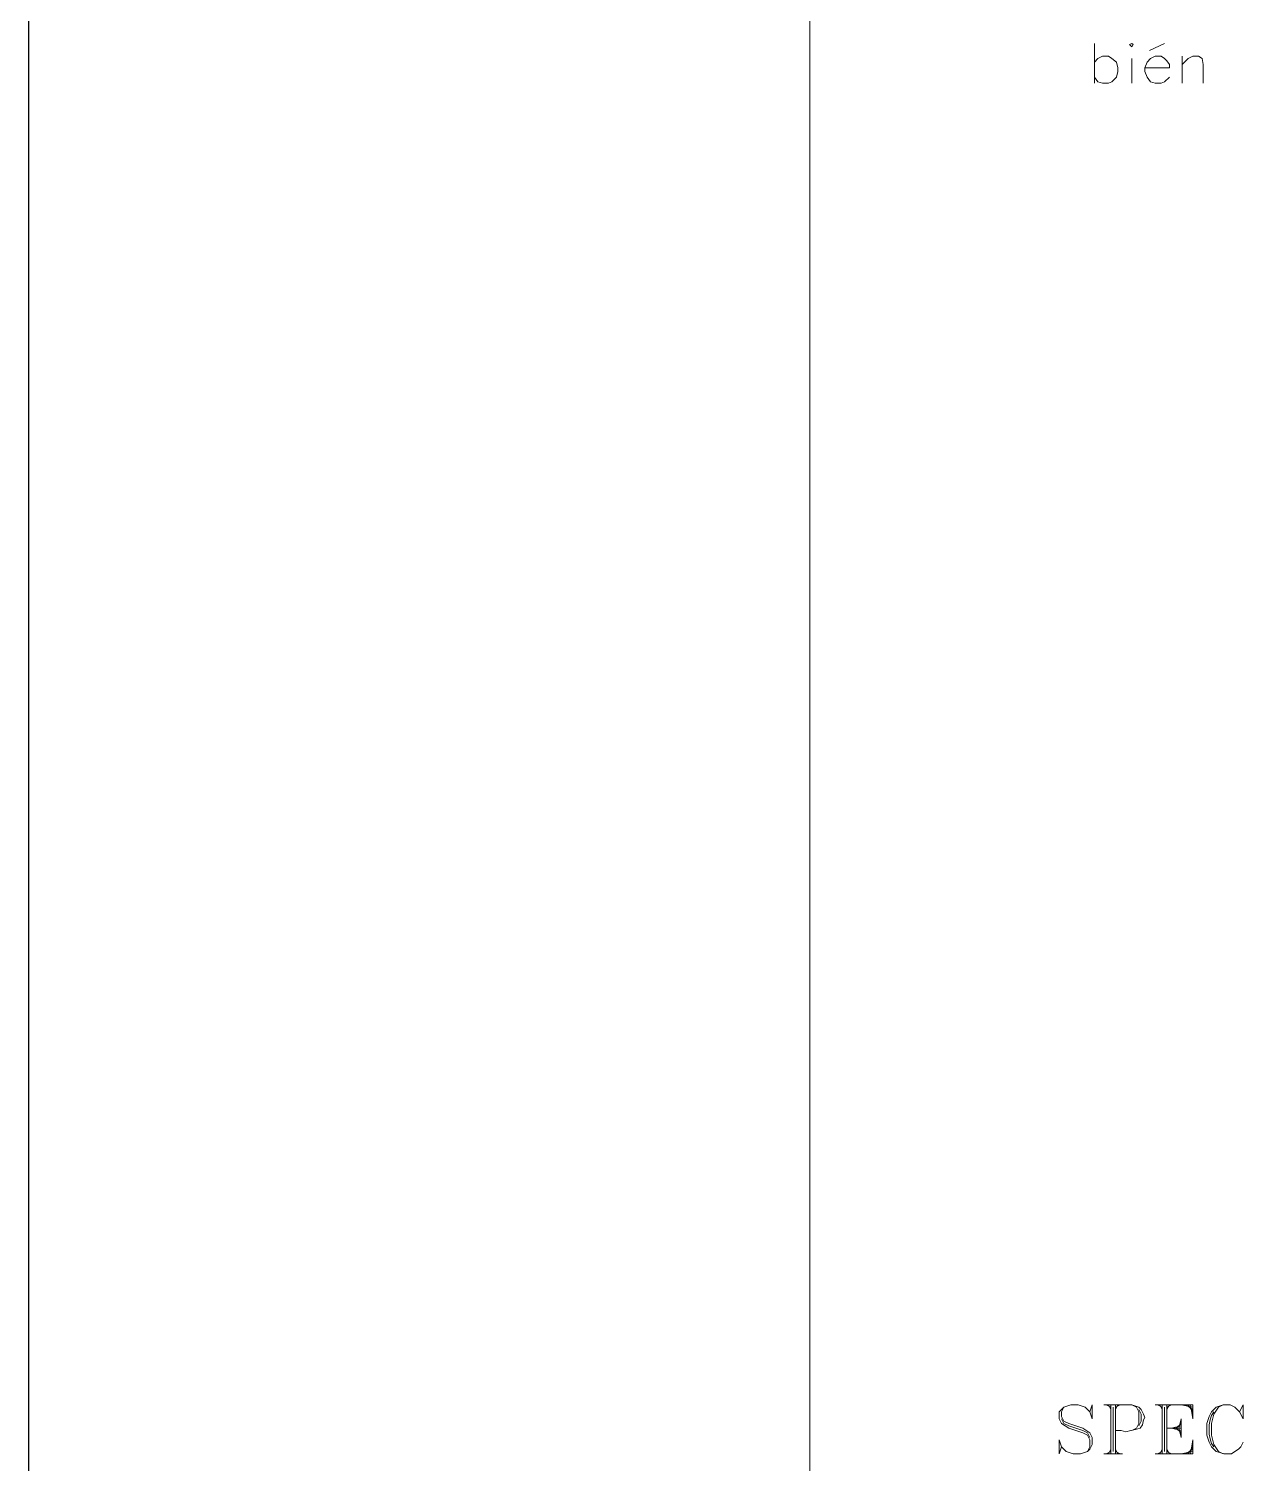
# Model space of a CAD drawing. Extents: x 604418 to 606014, y 1310869 to 1312555.
# Drawn here: x 605408.21 to 605427.4, y 1311143.32 to 1311165.89 of the extents above; entities that cross this region are included whole.
import ezdxf

# ---------------------------------------------------------------- set-up
doc = ezdxf.new("R2010")
doc.units = 0
doc.header["$MEASUREMENT"] = 0
doc.layers.get('0').update_dxf_attribs({"color": 10})

msp = doc.modelspace()

# ---------------------------------------------------------------- linework, layer by layer
at = {"ltscale": 0.25}
msp.add_lwpolyline([(606013.759, 1310913.533), (605408.211, 1310911.04), (605408.211, 1311284.99), (606013.759, 1311287.483)], close=True, dxfattribs=at)
at = {"color": 7, "lineweight": 13}
msp.add_lwpolyline([(605420.505, 1311106.841), (605480.689, 1311106.841), (605480.689, 1311184.727), (605420.505, 1311184.727)], close=True, dxfattribs=at)
for points in [[(605424.981, 1311165.661), (605424.981, 1311165.035)], [(605425.533, 1311165.643), (605425.57, 1311165.606), (605425.589, 1311165.643), (605425.57, 1311165.661), (605425.533, 1311165.643)], [(605425.846, 1311165.551), (605426.086, 1311165.661)], [(605424.981, 1311165.367), (605425.036, 1311165.422), (605425.11, 1311165.459), (605425.202, 1311165.459), (605425.257, 1311165.422), (605425.331, 1311165.367), (605425.349, 1311165.275), (605425.349, 1311165.219), (605425.331, 1311165.127), (605425.257, 1311165.054), (605425.202, 1311165.035), (605425.11, 1311165.035), (605425.036, 1311165.054), (605424.981, 1311165.127)], [(605425.57, 1311165.422), (605425.57, 1311165.035)], [(605425.773, 1311165.275), (605426.16, 1311165.275), (605426.16, 1311165.33), (605426.123, 1311165.385), (605426.086, 1311165.422), (605426.031, 1311165.459), (605425.939, 1311165.459), (605425.865, 1311165.422), (605425.81, 1311165.367), (605425.773, 1311165.275), (605425.773, 1311165.219), (605425.81, 1311165.127), (605425.865, 1311165.054), (605425.939, 1311165.035), (605426.031, 1311165.035), (605426.086, 1311165.054), (605426.16, 1311165.127)], [(605426.362, 1311165.459), (605426.362, 1311165.035)], [(605426.362, 1311165.33), (605426.454, 1311165.422), (605426.528, 1311165.459), (605426.62, 1311165.459), (605426.675, 1311165.422), (605426.694, 1311165.33), (605426.694, 1311165.035)], [(605424.907, 1311144.131), (605424.944, 1311144.241), (605424.944, 1311144.02), (605424.907, 1311144.131), (605424.833, 1311144.204), (605424.723, 1311144.241), (605424.612, 1311144.241), (605424.502, 1311144.204), (605424.428, 1311144.131), (605424.428, 1311144.02), (605424.465, 1311143.946), (605424.576, 1311143.873), (605424.797, 1311143.799), (605424.87, 1311143.762), (605424.907, 1311143.689), (605424.907, 1311143.578), (605424.87, 1311143.504)], [(605424.502, 1311144.204), (605424.465, 1311144.131), (605424.465, 1311144.057), (605424.502, 1311143.983), (605424.576, 1311143.946), (605424.797, 1311143.873), (605424.907, 1311143.799), (605424.944, 1311143.725), (605424.944, 1311143.615), (605424.907, 1311143.541), (605424.87, 1311143.504), (605424.76, 1311143.468), (605424.649, 1311143.468), (605424.539, 1311143.504), (605424.465, 1311143.578), (605424.428, 1311143.689), (605424.428, 1311143.468), (605424.465, 1311143.578)], [(605425.128, 1311144.241), (605425.57, 1311144.241), (605425.681, 1311144.204), (605425.717, 1311144.167), (605425.754, 1311144.094), (605425.773, 1311144.039), (605425.754, 1311144.002), (605425.736, 1311143.928), (605425.699, 1311143.873), (605425.625, 1311143.854), (605425.552, 1311143.836), (605425.478, 1311143.818), (605425.404, 1311143.836), (605425.312, 1311143.836)], [(605425.165, 1311144.241), (605425.239, 1311144.204)], [(605425.202, 1311144.241), (605425.239, 1311144.167)], [(605425.239, 1311144.241), (605425.239, 1311143.468)], [(605425.275, 1311144.204), (605425.275, 1311143.504)], [(605425.312, 1311144.241), (605425.312, 1311143.468)], [(605425.349, 1311144.241), (605425.312, 1311144.167)], [(605425.386, 1311144.241), (605425.312, 1311144.204)], [(605425.57, 1311144.241), (605425.644, 1311144.204), (605425.681, 1311144.131), (605425.681, 1311143.946), (605425.644, 1311143.873), (605425.57, 1311143.836)], [(605425.939, 1311144.241), (605426.528, 1311144.241), (605426.528, 1311144.02)], [(605425.975, 1311144.241), (605426.049, 1311144.204)], [(605426.012, 1311144.241), (605426.049, 1311144.167)], [(605426.049, 1311144.241), (605426.049, 1311143.468)], [(605426.086, 1311144.204), (605426.086, 1311143.504)], [(605426.123, 1311144.241), (605426.123, 1311143.468)], [(605426.16, 1311144.241), (605426.123, 1311144.167)], [(605426.196, 1311144.241), (605426.123, 1311144.204)], [(605426.344, 1311144.241), (605426.528, 1311144.204)], [(605426.417, 1311144.241), (605426.528, 1311144.167)], [(605426.454, 1311144.241), (605426.528, 1311144.131)], [(605426.491, 1311144.241), (605426.528, 1311144.02)], [(605427.265, 1311144.131), (605427.32, 1311144.241), (605427.32, 1311144.02), (605427.265, 1311144.131), (605427.191, 1311144.204), (605427.117, 1311144.241), (605427.007, 1311144.241), (605426.896, 1311144.204), (605426.823, 1311144.131), (605426.786, 1311144.057), (605426.749, 1311143.946), (605426.749, 1311143.762), (605426.786, 1311143.652), (605426.823, 1311143.578), (605426.896, 1311143.504), (605426.97, 1311143.486), (605427.025, 1311143.468), (605427.099, 1311143.468), (605427.136, 1311143.468), (605427.191, 1311143.504), (605427.246, 1311143.541), (605427.283, 1311143.578), (605427.32, 1311143.652)], [(605427.007, 1311144.241), (605426.933, 1311144.204), (605426.859, 1311144.094), (605426.823, 1311143.946), (605426.823, 1311143.762), (605426.859, 1311143.615), (605426.933, 1311143.504), (605427.007, 1311143.468)], [(605424.465, 1311144.02), (605424.502, 1311143.946), (605424.576, 1311143.91), (605424.797, 1311143.836), (605424.87, 1311143.799), (605424.907, 1311143.725)], [(605425.681, 1311144.167), (605425.717, 1311144.094), (605425.717, 1311143.983), (605425.681, 1311143.91)], [(605426.344, 1311144.02), (605426.307, 1311143.873), (605426.344, 1311143.725)], [(605426.344, 1311144.02), (605426.344, 1311143.725)], [(605426.859, 1311144.131), (605426.823, 1311144.075), (605426.804, 1311144.002), (605426.786, 1311143.928), (605426.786, 1311143.854), (605426.786, 1311143.781), (605426.804, 1311143.707), (605426.823, 1311143.633), (605426.859, 1311143.578)], [(605426.123, 1311143.873), (605426.344, 1311143.873)], [(605426.344, 1311143.91), (605426.196, 1311143.873), (605426.344, 1311143.836)], [(605426.344, 1311143.946), (605426.27, 1311143.873), (605426.344, 1311143.799)], [(605425.239, 1311143.541), (605425.202, 1311143.468)], [(605425.312, 1311143.541), (605425.349, 1311143.468)], [(605425.939, 1311143.468), (605426.528, 1311143.468), (605426.528, 1311143.689)], [(605426.049, 1311143.541), (605426.012, 1311143.468)], [(605426.123, 1311143.541), (605426.16, 1311143.468)], [(605426.417, 1311143.468), (605426.528, 1311143.541)], [(605426.454, 1311143.468), (605426.528, 1311143.578)], [(605426.491, 1311143.468), (605426.528, 1311143.689)], [(605425.128, 1311143.468), (605425.423, 1311143.468)], [(605425.239, 1311143.504), (605425.165, 1311143.468)], [(605425.312, 1311143.504), (605425.386, 1311143.468)], [(605426.049, 1311143.504), (605425.975, 1311143.468)], [(605426.123, 1311143.504), (605426.196, 1311143.468)], [(605426.344, 1311143.468), (605426.528, 1311143.504)]]:
    msp.add_lwpolyline(points, dxfattribs=at)

doc.saveas('drawing.dxf')
